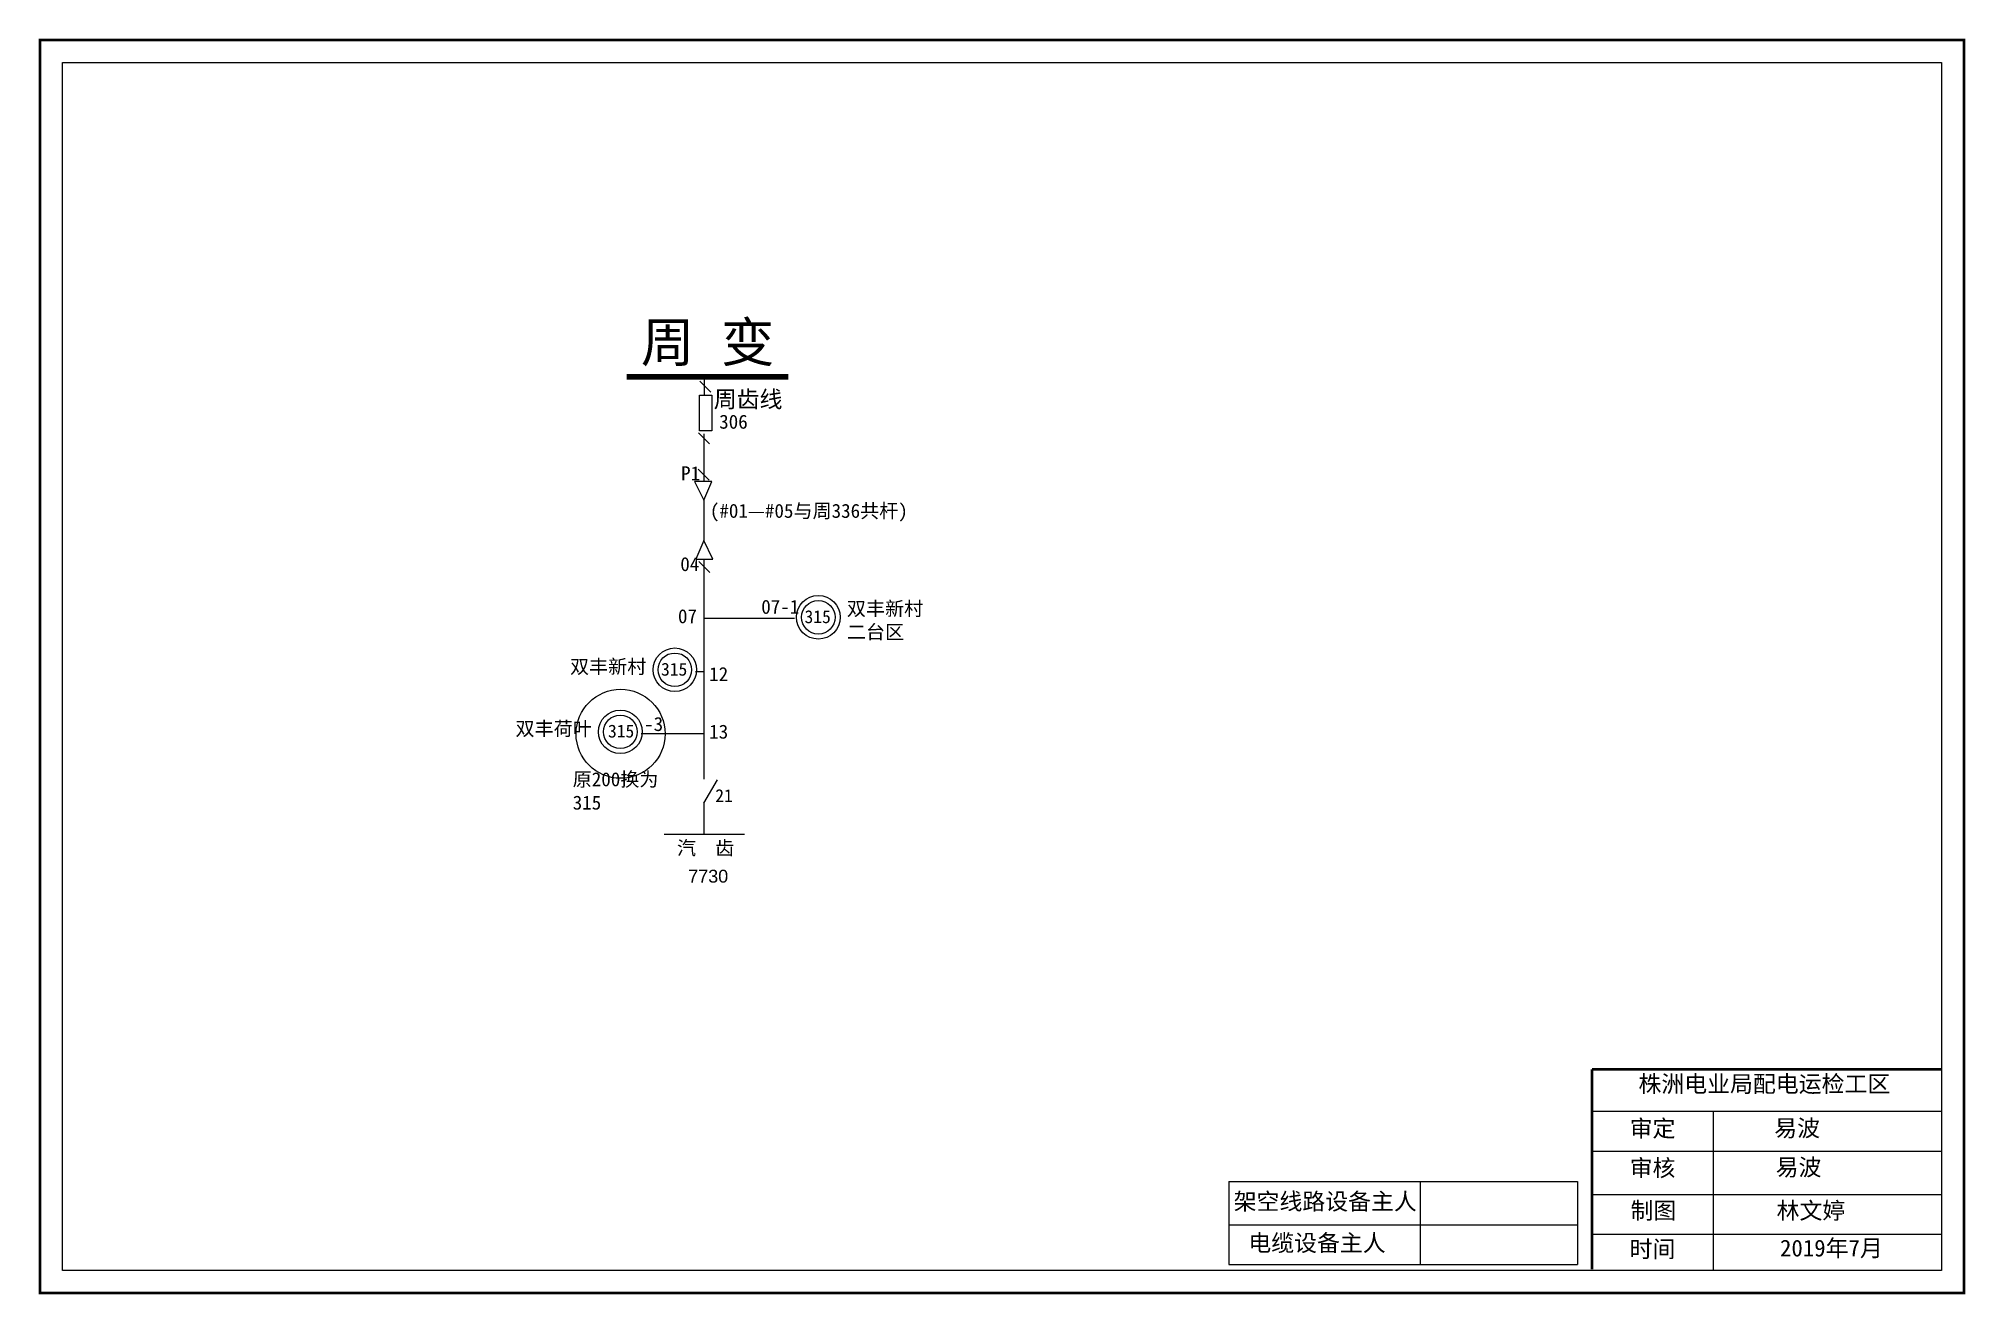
# Model space of a CAD drawing. Extents: x 0 to 344, y 0 to 224.
import ezdxf

# ---------------------------------------------------------------- set-up
doc = ezdxf.new("R2010")
doc.units = 0
doc.header["$LTSCALE"] = 0.774411
doc.linetypes.add('ACAD_ISO02W100', pattern=[15, 12, -3])
doc.layers.get('0').update_dxf_attribs({"linetype": 'CONTINUOUS'})
doc.styles.get("Standard").update_dxf_attribs({"font": 'SimSun.ttf', "height": 2.5})
doc.styles.add('字体', font='SIMKAI.TTF', dxfattribs={"height": 2.5})

msp = doc.modelspace()

# ---------------------------------------------------------------- linework, layer by layer
at = {"linetype": 'Continuous'}
for p, q in [((120.05, 161.02), (118.07, 162.99)), ((119.83, 151.78), (117.85, 153.76)), ((117.13, 145.08), (118.8, 141.75)), ((120.23, 145.08), (117.13, 145.08)), ((119.74, 145.32), (117.76, 147.29)), ((118.8, 141.75), (120.23, 145.08)), ((118.77, 134.5), (117.34, 131.18)), ((120.43, 131.18), (118.77, 134.5)), ((117.34, 131.18), (120.43, 131.18)), ((119.86, 128.81), (117.88, 130.79)), ((118.78, 120.66), (134.99, 120.66)), ((277.6, 32.52), (339.97, 32.52)), ((299.25, 32.51), (299.25, 4.18)), ((277.6, 25.41), (339.97, 25.41)), ((212.63, 19.99), (212.63, 5.14)), ((212.63, 19.99), (275, 19.99)), ((246.84, 19.99), (246.84, 5.14)), ((275, 19.99), (275, 5.14)), ((277.6, 17.66), (339.97, 17.66)), ((212.63, 12.24), (275, 12.24)), ((277.6, 10.56), (339.97, 10.56)), ((212.63, 5.14), (275, 5.14))]:
    msp.add_line(p, q, dxfattribs=at)
at = {"linetype": 'ACAD_ISO02W100'}
for p, q in [((118.91, 160.52), (118.91, 163.61)), ((118.79, 141.82), (118.79, 134.45))]:
    msp.add_line(p, q, dxfattribs=at)
for p, q in [((118.79, 153.57), (118.79, 145.02)), ((118.79, 131.21), (118.79, 91.87)), ((118.79, 87.56), (121.25, 91.74)), ((118.79, 87.56), (118.79, 82.06)), ((111.68, 82.03), (126.07, 82.03))]:
    msp.add_line(p, q)
at = {"color": 7}
for p, q in [((117.33, 111.14), (118.8, 111.14)), ((107.58, 100.05), (118.77, 100.05))]:
    msp.add_line(p, q, dxfattribs=at)
at = {"linetype": 'Continuous', "const_width": 0.5}
msp.add_lwpolyline([(0.11, 223.99), (344.08, 223.99), (344.08, 0.03), (0.11, 0.03)], close=True, dxfattribs=at)
at = {"linetype": 'Continuous'}
msp.add_lwpolyline([(4.16, 219.95), (340.04, 219.95), (340.04, 4.07), (4.16, 4.07)], close=True, dxfattribs=at)
for points, const_width in [([(133.92, 163.76), (105, 163.8)], 1), ([(277.57, 40.02), (277.57, 4.29)], 0.5), ([(277.6, 40.02), (339.97, 40.02)], 0.5)]:
    msp.add_lwpolyline(points, dxfattribs=dict(at, const_width=const_width))
at = {"linetype": 'ACAD_ISO02W100'}
msp.add_lwpolyline([(120.23, 154.12), (118.03, 154.12), (118.03, 160.52), (120.23, 160.52)], close=True, dxfattribs=at)
at = {"linetype": 'Continuous'}
for centre in [(139.27, 120.81), (113.61, 111.42), (103.87, 100.33)]:
    msp.add_circle(centre, 3.9, dxfattribs=at)
for centre in [(139.27, 120.81), (113.61, 111.42), (103.87, 100.33)]:
    msp.add_circle(centre, 3)
at = {"color": 1, "linetype": 'Continuous'}
msp.add_circle((103.91, 99.98), 7.95, dxfattribs=at)

# ---------------------------------------------------------------- texts
at = {"linetype": 'Continuous', "attachment_point": 1, "style": '字体'}
for s, insert, char_height, width in [('{\\fSimSun|b0|i0|c134|p2;周 变}', (107.54, 173.48), 7, 37.6711), ('{\\f\uffbfﾬￌﾣﾤ_GB2312|b0|i0|c134|p49;周齿线}', (120.57, 161.29), 3, 14.4933), ('{\\fSimSun|b0|i0|c134|p2;(#01—#05与周336共杆)}', (119.87, 141.08), 2.5, 68.2097), ('株洲电业局配电运检工区', (285.88, 38.92), 3, 82.0179), ('{\\f\uffbfﾬￌﾣﾤ_GB2312|b0|i0|c134|p49;审定}', (284.3, 30.96), 3, 23.4615), ('{\\fSimSun|b0|i0|c134|p2;易波}', (310.15, 31.02), 3, 33.0539), ('{\\fSimSun|b0|i0|c134|p2;审核}', (284.3, 23.89), 3, 23.4615), ('{\\fSimSun|b0|i0|c134|p2;易波}', (310.4, 24.02), 3, 33.0539), ('{\\f\uffbfﾬￌﾣﾤ_GB2312|b0|i0|c134|p49;架空线路设备主人}', (213.51, 17.91), 3, 58.56), ('{\\fSimSun|b0|i0|c134|p2;制图}', (284.46, 16.27), 3, 23.4615), ('{\\fSimSun|b0|i0|c134|p2;林文婷}', (310.57, 16.27), 3, 23.4615), ('{\\f\uffbfﾬￌﾣﾤ_GB2312|b0|i0|c134|p49;电缆设备主人}', (216.13, 10.49), 3, 58.56), ('{\\fSimSun|b0|i0|c134|p2;时间}', (284.3, 9.39), 3, 23.4615), ('{\\fSimSun|b0|i0|c134|p2;2019年7月}', (311.18, 9.56), 3, 23.4615)]:
    msp.add_mtext(s, dxfattribs=dict(at, insert=insert, char_height=char_height, width=width))
at = {"linetype": 'Continuous', "insert": (121.54, 157.01), "char_height": 2.5, "width": 5.6554, "attachment_point": 1}
msp.add_mtext('306', dxfattribs=at)
at = {"color": 7, "char_height": 2.5, "width": 2.488, "attachment_point": 1}
for s, insert in [('P1', (114.73, 147.79)), ('04', (114.59, 131.56)), ('07', (114.17, 122.24)), ('07-1', (129.06, 123.93)), ('12', (119.75, 111.9)), ('-3', (108.12, 102.98)), ('13', (119.75, 101.62))]:
    msp.add_mtext(s, dxfattribs=dict(at, insert=insert))
at = {"char_height": 2.3, "attachment_point": 1}
for s, insert, width in [('315', (136.8, 122.06), 6.8639), ('315', (111.14, 112.67), 6.8639), ('315', (101.66, 101.62), 4.8377), ('21', (120.84, 90.08), 4.8377), ('{\\fArial|b0|i0|c0|p32;7730}', (116, 75.68), 4.8377)]:
    msp.add_mtext(s, dxfattribs=dict(at, insert=insert, width=width))
at = {"color": 7, "char_height": 2.5, "width": 16.3682, "attachment_point": 1, "style": '字体'}
for s, insert in [('{\\fSimSun|b0|i0|c134|p2;双丰新村二台区}', (144.37, 123.6)), ('{\\fSimSun|b0|i0|c134|p2;双丰新村}', (94.87, 113.24)), ('{\\fSimSun|b0|i0|c134|p2;双丰荷叶}', (85.13, 102.15)), ('{\\fSimSun|b0|i0|c134|p2;原200换为315}', (95.35, 93.1))]:
    msp.add_mtext(s, dxfattribs=dict(at, insert=insert))
at = {"insert": (113.99, 80.83), "char_height": 2.5, "width": 12.4795, "attachment_point": 1, "style": '字体'}
msp.add_mtext('{\\fSimSun|b0|i0|c134|p2;汽  齿}', dxfattribs=at)

doc.saveas('drawing.dxf')
